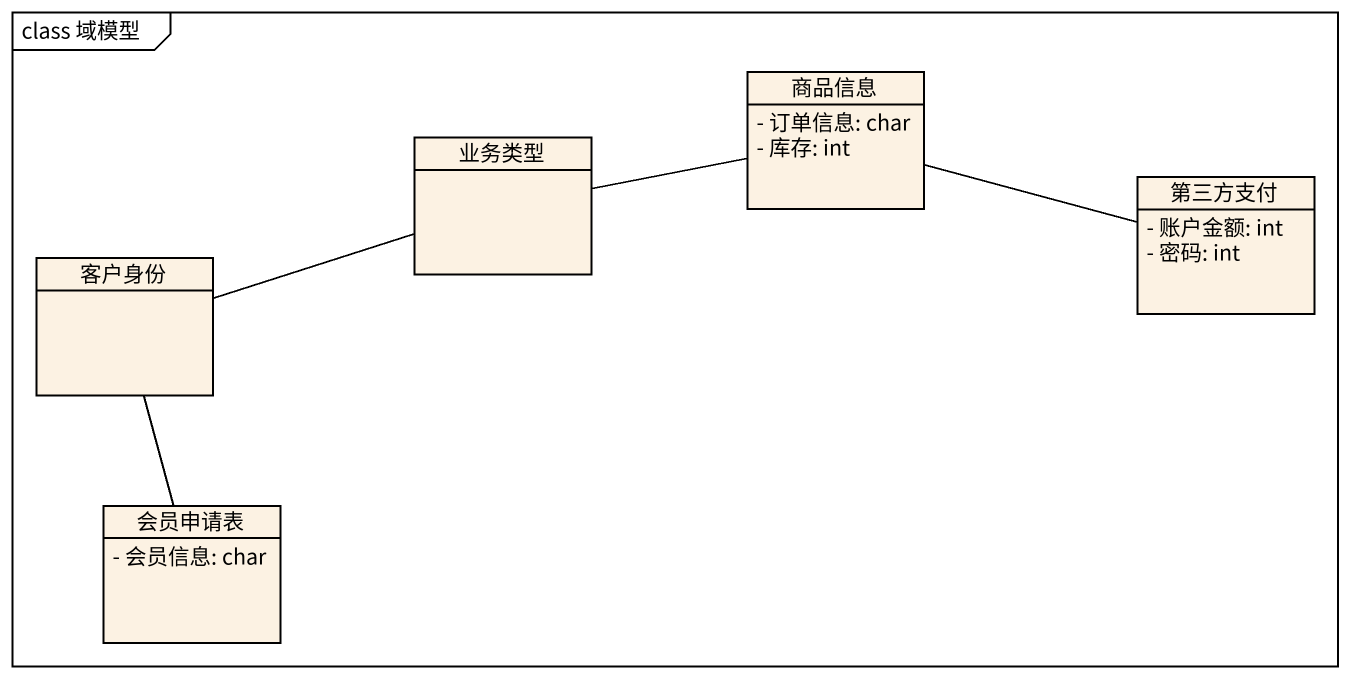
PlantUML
@startuml
mainframe class 域模型
hide circle
hide empty members
skinparam classAttributeIconSize 0
class 商品信息 {
  - 订单信息: char
  - 库存: int
}
class 业务类型
class 第三方支付 {
  - 账户金额: int
  - 密码: int
}
class 客户身份
class 会员申请表 {
  - 会员信息: char
}
商品信息 -right- 第三方支付
业务类型 -right- 商品信息
业务类型 -left- 客户身份
客户身份 -- 会员申请表
@enduml
